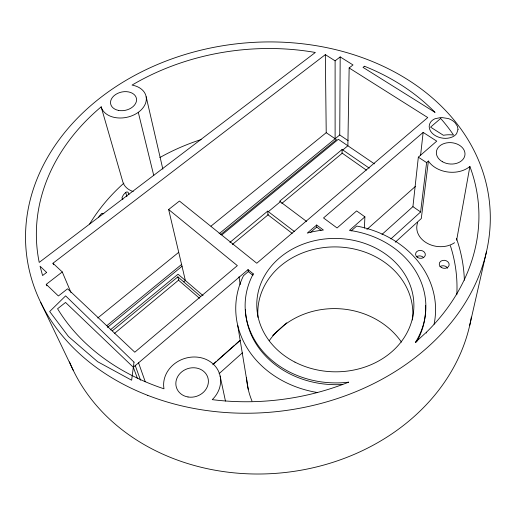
<?xml version="1.0" encoding="UTF-8"?>
<svg xmlns="http://www.w3.org/2000/svg" width="516" height="516" viewBox="0 0 516 516"><rect width="100%" height="100%" fill="white"/><g stroke="black" fill="none" stroke-linecap="round" stroke-linejoin="round"><path stroke-width="0.77" d="M219.107 233.735L339.734 134.973L340.186 56.908L353.002 64.945L349.151 67.97L347.868 145.77L342.811 149.963M369.243 168.113L342.108 149.479L342.069 153.375L281.762 203.459M348.616 382.614L348.629 382.169A90.377 76.755 1.1 0 1 263.244 351.893A90.377 76.755 1.1 0 1 253.272 273.886L248.041 269.629L133.347 367.282L137.495 378.583M364.412 228.098L364.889 216.849L356.64 210.909L337.058 227.969L323.519 217.952L423.152 132.406L436.742 141.132L418.341 157.167L412.923 206.645L381.975 234.438M420.572 155.406L423.152 132.406M268.075 214.404L268.023 214.869L232.316 244.52M390.857 238.927L420.617 211.973L426.603 162.611L428.383 161.044A25.142 18.692 5.7 0 0 469.882 166.475L456.647 240.198M428.383 161.044L421.295 218.552L395.269 242.23M415.515 342.527L415.567 342.179A90.377 76.755 1.1 0 0 349.467 230.394L364.889 216.849M426.345 333.026L426.474 332.194A221.796 175.982 -6.4 0 0 469.882 166.475M469.683 325.525L486.478 251.698M178.897 279.885L114.346 333.549M426.474 332.194L415.567 342.179M272.687 335.465L286.722 322.842M219.081 373.674L242.391 352.828M213.527 363.851L215.94 361.716M217.746 360.11L234.606 345.172M235.812 344.101L240.024 340.367M212.734 364.773L240.385 340.263M366.915 229.439L415.483 186.347M351.106 230.975L356.691 226.053A99.923 85.005 1.1 0 1 434.085 324.19M316.676 225.015L307.265 233.103A90.377 76.755 1.1 0 1 323.39 230.033L316.676 225.015L316.734 227.066L310.277 232.619M248.041 269.629L248.306 271.603L243.494 275.712A99.923 85.005 1.1 0 0 317.288 392.502M229.897 242.41L267.662 211.134L294.559 231.652M342.108 149.479L279.62 201.227L306.549 221.429M183.696 281.846L185.354 280.472L168.648 209.522L179.445 201.053L256.768 263.237L427.751 117.564L349.151 67.97M268.365 211.67L280.323 201.756M110.295 329.911L178.046 274.196L203.052 295.649M112.346 330.801L177.865 276.834L200.769 296.526M107.457 327.408L182.129 266.185M220.713 234.554L336.451 139.668L326.222 132.683L325.332 54.651L335.11 60.836L335.116 138.752M221.815 234.928L338.367 139.294L374.416 163.862M106.838 325.648L181.684 264.373M97.737 317.991L178.491 252.498M211.044 226.098L326.222 132.683M46.892 285.806L46.227 284.355L62.262 271.945L52.954 263.25L325.332 54.651M335.11 60.836L340.186 56.908M128.961 194.7L128.045 192.133L126.562 191.997A4.005 3.057 -14.6 0 0 125.698 192.436L123.969 194.216A21.233 16.331 -14 0 0 123.092 195.467L121.976 197.686L122.215 198.589A8.301 6.327 -14.5 0 0 122.931 199.46M418.341 157.167L426.603 162.611M339.734 134.973L348.139 140.674M366.405 170.145L342.011 153.02M412.923 206.645L420.617 211.973M103.832 213.772L101.762 213.36L99.465 215.94A27.18 21.117 -15.9 0 0 98.504 217.546M316.734 227.066L320.991 230.259M292.191 233.367L268.023 214.869L267.662 211.134M248.306 271.603L252.943 275.383M168.648 209.522L237.341 265.624L134.779 352.209L67.57 288.779L58.392 295.984L46.227 284.355M199.479 298.248L178.736 280.369L177.865 276.834M133.347 367.282L65.538 302.453L57.573 308.749A221.796 175.982 -6.4 0 0 163.991 388.806A28.825 25.432 -18.4 0 1 200.924 357.723A28.825 25.432 -18.4 0 1 212.25 399.642A221.796 175.982 -6.4 0 0 348.629 382.169M40.635 302.266L73.349 370.507M52.954 263.25L53.593 264.714M62.262 271.945L70.989 292.553M135.095 365.154L140.558 380.215M138.546 362.819L145.267 381.756M456.46 238.411L456.795 239.379A199.815 167.042 -6.4 0 1 464.381 280.246M101.155 106.87A221.796 175.982 -6.4 0 0 39.216 262.399L315.347 52.471A221.796 175.982 -6.4 0 0 132.057 85.076A23.078 16.331 -12.4 0 1 138.056 112.501A23.078 16.331 -12.4 0 1 101.155 106.87L122.795 181.755A20.943 15.809 -13.2 0 0 133.251 191.559M125.698 192.429L126.904 196.602M138.288 112.34L153.774 175.582M146.163 96.763L162.856 169.158M220.126 376.022L225.46 401.08M237.689 325.241L248.293 389.528M239.005 276.737L240.198 284.671M253.272 273.886L253.324 274.26M89.655 223.989A198.595 166.462 -6.4 0 1 123.879 183.154M159.844 157.554A198.595 166.462 -6.4 0 1 201.163 139.552M425.513 305.356A90.094 76.613 1.1 0 1 416.47 342.095M342.721 384.485A90.094 76.613 1.1 0 1 245.448 309.787M251.976 401.003A89.12 79.354 3 0 1 246.558 377.615M454.564 242.714A22.652 17.854 7.4 0 1 427.383 243.365A22.652 17.854 7.4 0 1 417.657 222.66M258 317.437A77.529 66.196 1.2 0 1 336.322 246.919A77.529 66.196 1.2 0 1 412.484 320.01M269.184 340.786A77.91 69.576 3.2 0 1 276.079 332.414L283.736 325.525A77.91 69.576 3.2 0 1 401.461 342.121M471.36 317.088A207.935 174.64 -6.4 0 1 285.213 472.495A207.935 174.64 -6.4 0 1 69.492 361.877M450.391 245.739A192.087 160.928 -6.4 0 1 456.808 294.797M416.418 256.826A4.863 3.941 7.2 0 1 423.584 257.581M439.877 266.688A4.934 3.993 9.4 0 1 447.682 268.178M458.015 129.49L456.666 133.521A12.765 9.327 4.8 0 1 452.222 137.017C447.959 138.849 443.031 138.681 438.697 137.191A16.054 11.707 4.8 0 1 431.924 132.909C429.151 130.155 428.087 125.44 430.583 122.163A12.732 9.294 4.6 0 1 435.014 118.745L441.103 117.454L448.333 118.557A16.073 11.752 4.7 0 1 455.099 122.744L457.46 126.362L458.015 129.49M134.005 362.142L131.638 380.208L97.659 361.722L68.467 336.522L49.678 311.516L65.629 295.874L134.005 362.142M440.677 118.461L430.576 127.136L443.392 135.282A25.142 18.692 5.7 0 1 453.545 135.037A221.796 175.982 -6.4 0 0 440.677 118.461M364.451 66.248L363.019 67.377L435.053 112.398A221.796 175.982 -6.4 0 0 364.451 66.248M46.633 272.429L42.583 275.544L40.048 266.198L46.633 272.429M118.461 110.398A13.184 9.327 -12.4 0 0 136.476 98.614A13.184 9.327 -12.4 0 0 115.694 94.473A13.184 9.327 -12.4 0 0 118.461 110.398M188.018 396.978A16.473 14.532 -18.4 0 0 207.819 377.506A16.473 14.532 -18.4 0 0 180.516 372.958A16.473 14.532 -18.4 0 0 188.018 396.978M147.795 395.379A232.922 184.986 -6.4 0 0 490.2 212.482A232.922 184.986 -6.4 0 0 135.753 74.872A232.922 184.986 -6.4 0 0 147.795 395.379M294.946 362.129A78.561 66.693 1 0 0 413.884 306.607A78.561 66.693 1 0 0 297.177 246.635A78.561 66.693 1 0 0 294.946 362.129M442.431 161.727A14.364 10.681 5.7 0 0 464.948 154.923A14.364 10.681 5.7 0 0 444.637 143.358A14.364 10.681 5.7 0 0 442.431 161.727M417.399 257.336A4.908 3.96 7.1 0 0 425.294 255.181A4.908 3.96 7.1 0 0 418.682 250.595A4.908 3.96 7.1 0 0 417.399 257.336M441.167 267.333A4.973 4.012 9.2 0 0 449.12 265.147A4.973 4.012 9.2 0 0 442.347 260.483A4.973 4.012 9.2 0 0 441.167 267.333"/></g></svg>
